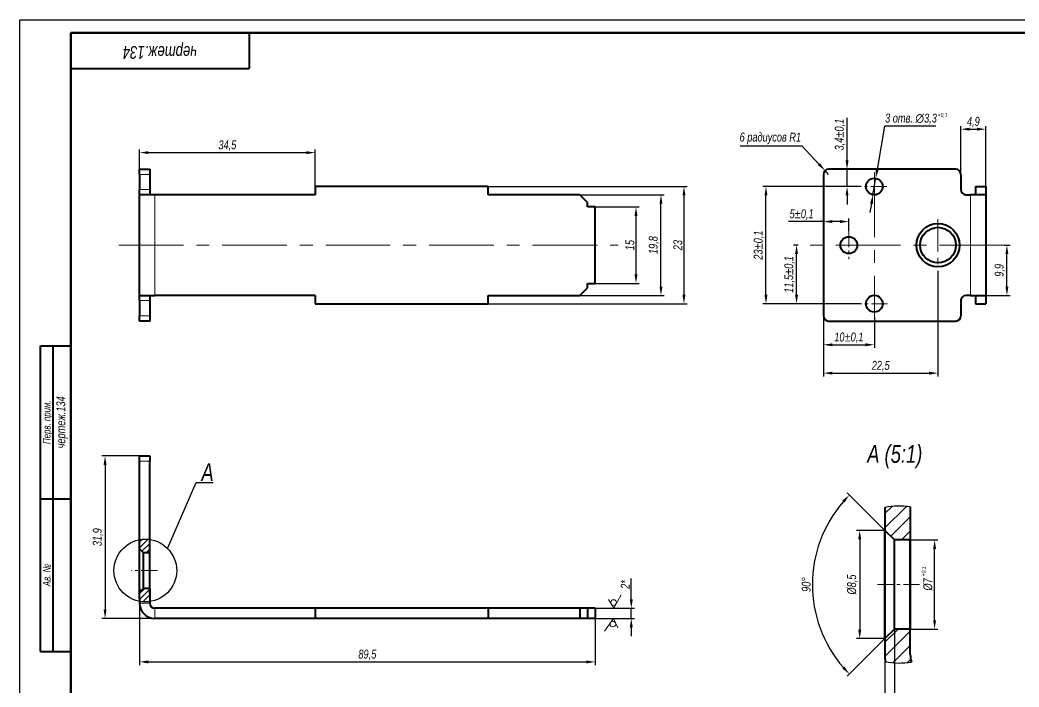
# Model space of a CAD drawing. Header units: millimetres. Extents: x 13671 to 14265, y -3050 to -2630.
# Drawn here: x 13671.3 to 14063.8, y -2892 to -2630.1 of the extents above; entities that cross this region are included whole.
import ezdxf

# ---------------------------------------------------------------- set-up
doc = ezdxf.new("R2010")
doc.units = ezdxf.units.MM
doc.linetypes.add('LT_03', pattern=[20.32, 12.7, -2.54, 2.54, -2.54])
for name, color, linetype, lineweight in [('Layer_01', 4, 'Continuous', 13), ('Layer_05', 7, 'Continuous', 40), ('Layer_08', 1, 'Continuous', 15), ('Layer_10', 1, 'LT_03', 15), ('Layer_12', 1, 'Continuous', 13), ('Layer_13', 7, 'Continuous', 40), ('Layer_14', 8, 'Continuous', 20), ('Layer_18', 7, 'Continuous', 25), ('Layer_20', 7, 'Continuous', 50), ('Layer_26', 7, 'Continuous', 18)]:
    doc.layers.add(name, color=color, linetype=linetype, lineweight=lineweight)
doc.styles.add('Style_01', font='ARIALNI.TTF', dxfattribs={"width": 0.9, "height": 3.5})
doc.dimstyles.new('DimStyle_04', dxfattribs={"dimtxt": 3.5, "dimasz": 3.5, "dimexe": 1.25, "dimexo": 0, "dimtad": 1, "dimlfac": 0.5, "dimtxsty": 'Style_01', "dimcen": 2.5, "dimazin": 3, "dimtfac": 1, "dimtmove": 0, "dimatfit": 3})
doc.dimstyles.new('DimStyle_05', dxfattribs={"dimtxt": 3.5, "dimasz": 3.5, "dimexe": 1.25, "dimexo": 0, "dimtad": 1, "dimdec": 1, "dimlfac": 0.5, "dimtxsty": 'Style_01', "dimcen": 0, "dimazin": 3, "dimtfac": 1, "dimtdec": 1, "dimtmove": 0, "dimatfit": 3})

# ---------------------------------------------------------------- blocks, each defined once
blk = doc.blocks.new('*D36')
at = {"layer": 'Defpoints', "color": 0, "ltscale": 0.5, "transparency": 16777216}
for p in [(13787.26, -2682.15), (13718.26, -2696.68), (13787.26, -2698.68)]:
    blk.add_point(p, dxfattribs=at)
at = {"layer": 'Layer_08', "color": 0, "lineweight": -2, "ltscale": 0.5, "transparency": 16777216}
for p, q in [((13718.26, -2696.68), (13718.26, -2680.9)), ((13721.76, -2682.15), (13783.76, -2682.15)), ((13787.26, -2698.68), (13787.26, -2680.9))]:
    blk.add_line(p, q, dxfattribs=at)
at = {"layer": 'Layer_08', "color": 0, "ltscale": 0.5, "transparency": 16777216}
for points in [[(13721.76, -2681.57), (13721.76, -2682.73), (13718.26, -2682.15)], [(13783.76, -2681.57), (13783.76, -2682.73), (13787.26, -2682.15)]]:
    blk.add_solid(points, dxfattribs=at)
at = {"layer": 'Layer_08', "color": 0, "ltscale": 0.5, "transparency": 16777216, "insert": (13752.76, -2679.42), "char_height": 3.5, "attachment_point": 5, "style": 'Style_01'}
blk.add_mtext('34,5', dxfattribs=at)
blk = doc.blocks.new('*D37')
at = {"layer": 'Defpoints', "color": 0, "ltscale": 0.5, "transparency": 16777216}
for p in [(13895.76, -2703.48), (13895.97, -2733.48), (13913.3, -2733.48)]:
    blk.add_point(p, dxfattribs=at)
at = {"layer": 'Layer_08', "color": 0, "lineweight": -2, "ltscale": 0.5, "transparency": 16777216}
for p, q in [((13895.76, -2703.48), (13914.55, -2703.48)), ((13913.3, -2706.98), (13913.3, -2729.98)), ((13895.97, -2733.48), (13914.55, -2733.48))]:
    blk.add_line(p, q, dxfattribs=at)
at = {"layer": 'Layer_08', "color": 0, "ltscale": 0.5, "transparency": 16777216}
for points in [[(13912.72, -2706.98), (13913.89, -2706.98), (13913.3, -2703.48)], [(13912.72, -2729.98), (13913.89, -2729.98), (13913.3, -2733.48)]]:
    blk.add_solid(points, dxfattribs=at)
at = {"layer": 'Layer_08', "color": 0, "ltscale": 0.5, "transparency": 16777216, "insert": (13910.89, -2718.48), "char_height": 3.5, "attachment_point": 5, "rotation": 90, "style": 'Style_01'}
blk.add_mtext('15', dxfattribs=at)
blk = doc.blocks.new('*D38')
at = {"layer": 'Defpoints', "color": 0, "ltscale": 0.5, "transparency": 16777216}
for p in [(13873.26, -2698.68), (13923.12, -2698.68), (13873.26, -2738.28)]:
    blk.add_point(p, dxfattribs=at)
at = {"layer": 'Layer_08', "color": 0, "lineweight": -2, "ltscale": 0.5, "transparency": 16777216}
for p, q in [((13873.26, -2698.68), (13924.37, -2698.68)), ((13923.12, -2734.78), (13923.12, -2702.18)), ((13873.26, -2738.28), (13924.37, -2738.28))]:
    blk.add_line(p, q, dxfattribs=at)
at = {"layer": 'Layer_08', "color": 0, "ltscale": 0.5, "transparency": 16777216}
for points in [[(13922.53, -2702.18), (13923.7, -2702.18), (13923.12, -2698.68)], [(13922.53, -2734.78), (13923.7, -2734.78), (13923.12, -2738.28)]]:
    blk.add_solid(points, dxfattribs=at)
at = {"layer": 'Layer_08', "color": 0, "ltscale": 0.5, "transparency": 16777216, "insert": (13920.38, -2718.48), "char_height": 3.5, "attachment_point": 5, "rotation": 90, "style": 'Style_01'}
blk.add_mtext('19,8', dxfattribs=at)
blk = doc.blocks.new('*D39')
at = {"layer": 'Defpoints', "color": 0, "ltscale": 0.5, "transparency": 16777216}
for p in [(13826.75, -2695.48), (13827.41, -2741.48), (13932.15, -2741.48)]:
    blk.add_point(p, dxfattribs=at)
at = {"layer": 'Layer_08', "color": 0, "lineweight": -2, "ltscale": 0.5, "transparency": 16777216}
for p, q in [((13826.75, -2695.48), (13933.4, -2695.48)), ((13932.15, -2698.98), (13932.15, -2737.98)), ((13827.41, -2741.48), (13933.4, -2741.48))]:
    blk.add_line(p, q, dxfattribs=at)
at = {"layer": 'Layer_08', "color": 0, "ltscale": 0.5, "transparency": 16777216}
for points in [[(13931.57, -2698.98), (13932.73, -2698.98), (13932.15, -2695.48)], [(13931.57, -2737.98), (13932.73, -2737.98), (13932.15, -2741.48)]]:
    blk.add_solid(points, dxfattribs=at)
at = {"layer": 'Layer_08', "color": 0, "ltscale": 0.5, "transparency": 16777216, "insert": (13929.74, -2718.48), "char_height": 3.5, "attachment_point": 5, "rotation": 90, "style": 'Style_01'}
blk.add_mtext('23', dxfattribs=at)
blk = doc.blocks.new('*D40')
at = {"layer": 'Defpoints', "color": 0, "ltscale": 0.5, "transparency": 16777216}
for p in [(14021.07, -2834.26), (14030.62, -2834.26), (14021.07, -2869.26)]:
    blk.add_point(p, dxfattribs=at)
at = {"layer": 'Layer_08', "color": 0, "lineweight": -2, "ltscale": 0.5, "transparency": 16777216}
for p, q in [((14021.07, -2834.26), (14031.87, -2834.26)), ((14030.62, -2865.76), (14030.62, -2837.76)), ((14021.07, -2869.26), (14031.87, -2869.26))]:
    blk.add_line(p, q, dxfattribs=at)
at = {"layer": 'Layer_08', "color": 0, "ltscale": 0.5, "transparency": 16777216}
for points in [[(14030.04, -2837.76), (14031.2, -2837.76), (14030.62, -2834.26)], [(14030.04, -2865.76), (14031.2, -2865.76), (14030.62, -2869.26)]]:
    blk.add_solid(points, dxfattribs=at)
at = {"layer": 'Layer_08', "color": 0, "ltscale": 0.5, "transparency": 16777216, "insert": (14028, -2851.7), "char_height": 3.5, "attachment_point": 5, "rotation": 90, "style": 'Style_01'}
blk.add_mtext('%%C7', dxfattribs=at)
blk = doc.blocks.new('*D41')
at = {"layer": 'Defpoints', "color": 0, "ltscale": 0.5, "transparency": 16777216}
for p in [(14011.07, -2830.51), (14001.19, -2873.01), (14011.07, -2873.01)]:
    blk.add_point(p, dxfattribs=at)
at = {"layer": 'Layer_08', "color": 0, "lineweight": -2, "ltscale": 0.5, "transparency": 16777216}
for p, q in [((14011.07, -2830.51), (13999.94, -2830.51)), ((14001.19, -2834.01), (14001.19, -2869.51)), ((14011.07, -2873.01), (13999.94, -2873.01))]:
    blk.add_line(p, q, dxfattribs=at)
at = {"layer": 'Layer_08', "color": 0, "ltscale": 0.5, "transparency": 16777216}
for points in [[(14000.61, -2834.01), (14001.78, -2834.01), (14001.19, -2830.51)], [(14000.61, -2869.51), (14001.78, -2869.51), (14001.19, -2873.01)]]:
    blk.add_solid(points, dxfattribs=at)
at = {"layer": 'Layer_08', "color": 0, "ltscale": 0.5, "transparency": 16777216, "insert": (13998.34, -2851.76), "char_height": 3.5, "attachment_point": 5, "rotation": 90, "style": 'Style_01'}
blk.add_mtext('%%C8,5', dxfattribs=at)
blk = doc.blocks.new('*D42')
at = {"layer": 'Defpoints', "color": 0, "ltscale": 0.5, "transparency": 16777216}
for p in [(14011.07, -2830.51), (14014.82, -2834.26), (13984.3, -2838.89), (14011.07, -2873.01), (14014.82, -2869.26)]:
    blk.add_point(p, dxfattribs=at)
at = {"layer": 'Layer_08', "color": 0, "lineweight": -2, "ltscale": 0.5, "transparency": 16777216}
for p, q in [((14011.07, -2830.51), (13996.28, -2815.72)), ((14011.07, -2873.01), (13996.28, -2887.8))]:
    blk.add_line(p, q, dxfattribs=at)
blk.add_arc((14032.32, -2851.76), 49.72, 139.0344, 220.9656, dxfattribs=at)
at = {"layer": 'Layer_08', "color": 0, "ltscale": 0.5, "transparency": 16777216}
for points in [[(13994.35, -2818.76), (13995.21, -2819.56), (13997.17, -2816.6)], [(13995.21, -2883.95), (13994.35, -2884.75), (13997.17, -2886.91)]]:
    blk.add_solid(points, dxfattribs=at)
at = {"layer": 'Layer_08', "color": 0, "ltscale": 0.5, "transparency": 16777216, "insert": (13980.19, -2851.76), "char_height": 3.5, "attachment_point": 5, "rotation": 90, "style": 'Style_01'}
blk.add_mtext('90°', dxfattribs=at)
blk = doc.blocks.new('*D43')
at = {"layer": 'Defpoints', "color": 0, "ltscale": 0.5, "transparency": 16777216}
for p in [(14011.07, -2869.26), (14014.82, -2869.26), (14011.07, -2899.52)]:
    blk.add_point(p, dxfattribs=at)
at = {"layer": 'Layer_08', "color": 0, "lineweight": -2, "ltscale": 0.5, "transparency": 16777216}
for p, q in [((14011.07, -2869.26), (14011.07, -2900.77)), ((14014.82, -2869.26), (14014.82, -2900.77)), ((14007.57, -2899.52), (13995.99, -2899.52)), ((14014.82, -2899.52), (14011.07, -2899.52)), ((14018.32, -2899.52), (14021.82, -2899.52))]:
    blk.add_line(p, q, dxfattribs=at)
at = {"layer": 'Layer_08', "color": 0, "ltscale": 0.5, "transparency": 16777216}
for points in [[(14007.57, -2898.94), (14007.57, -2900.11), (14011.07, -2899.52)], [(14018.32, -2898.94), (14018.32, -2900.11), (14014.82, -2899.52)]]:
    blk.add_solid(points, dxfattribs=at)
at = {"layer": 'Layer_08', "color": 0, "ltscale": 0.5, "transparency": 16777216, "insert": (14000.03, -2896.79), "char_height": 3.5, "attachment_point": 5, "style": 'Style_01'}
blk.add_mtext('0,75', dxfattribs=at)
blk = doc.blocks.new('*D44')
at = {"layer": 'Defpoints', "color": 0, "ltscale": 0.5, "transparency": 16777216}
for p in [(13720.26, -2801.26), (13704.72, -2865.06), (13724.26, -2865.06)]:
    blk.add_point(p, dxfattribs=at)
at = {"layer": 'Layer_08', "color": 0, "lineweight": -2, "ltscale": 0.5, "transparency": 16777216}
for p, q in [((13720.26, -2801.26), (13703.47, -2801.26)), ((13704.72, -2804.76), (13704.72, -2861.56)), ((13724.26, -2865.06), (13703.47, -2865.06))]:
    blk.add_line(p, q, dxfattribs=at)
at = {"layer": 'Layer_08', "color": 0, "ltscale": 0.5, "transparency": 16777216}
for points in [[(13704.13, -2804.76), (13705.3, -2804.76), (13704.72, -2801.26)], [(13704.13, -2861.56), (13705.3, -2861.56), (13704.72, -2865.06)]]:
    blk.add_solid(points, dxfattribs=at)
at = {"layer": 'Layer_08', "color": 0, "ltscale": 0.5, "transparency": 16777216, "insert": (13701.98, -2833.16), "char_height": 3.5, "attachment_point": 5, "rotation": 90, "style": 'Style_01'}
blk.add_mtext('31,9', dxfattribs=at)
blk = doc.blocks.new('*D45')
at = {"layer": 'Defpoints', "color": 0, "ltscale": 0.5, "transparency": 16777216}
for p in [(13718.26, -2859.06), (13897.26, -2863.06), (13897.26, -2882.13)]:
    blk.add_point(p, dxfattribs=at)
at = {"layer": 'Layer_08', "color": 0, "lineweight": -2, "ltscale": 0.5, "transparency": 16777216}
for p, q in [((13718.26, -2859.06), (13718.26, -2883.38)), ((13897.26, -2863.06), (13897.26, -2883.38)), ((13721.76, -2882.13), (13893.76, -2882.13))]:
    blk.add_line(p, q, dxfattribs=at)
at = {"layer": 'Layer_08', "color": 0, "ltscale": 0.5, "transparency": 16777216}
for points in [[(13721.76, -2881.55), (13721.76, -2882.72), (13718.26, -2882.13)], [(13893.76, -2881.55), (13893.76, -2882.72), (13897.26, -2882.13)]]:
    blk.add_solid(points, dxfattribs=at)
at = {"layer": 'Layer_08', "color": 0, "ltscale": 0.5, "transparency": 16777216, "insert": (13807.76, -2879.4), "char_height": 3.5, "attachment_point": 5, "style": 'Style_01'}
blk.add_mtext('89,5', dxfattribs=at)
blk = doc.blocks.new('*D46')
at = {"layer": 'Defpoints', "color": 0, "ltscale": 0.5, "transparency": 16777216}
for p in [(13897.26, -2861.06), (13897.26, -2865.06), (13911.45, -2865.06)]:
    blk.add_point(p, dxfattribs=at)
at = {"layer": 'Layer_08', "color": 0, "lineweight": -2, "ltscale": 0.5, "transparency": 16777216}
for p, q in [((13911.45, -2857.56), (13911.45, -2849.44)), ((13897.26, -2861.06), (13912.7, -2861.06)), ((13911.45, -2865.06), (13911.45, -2861.06)), ((13897.26, -2865.06), (13912.7, -2865.06)), ((13911.45, -2868.56), (13911.45, -2872.06))]:
    blk.add_line(p, q, dxfattribs=at)
at = {"layer": 'Layer_08', "color": 0, "ltscale": 0.5, "transparency": 16777216}
for points in [[(13910.87, -2857.56), (13912.04, -2857.56), (13911.45, -2861.06)], [(13910.87, -2868.56), (13912.04, -2868.56), (13911.45, -2865.06)]]:
    blk.add_solid(points, dxfattribs=at)
at = {"layer": 'Layer_08', "color": 0, "ltscale": 0.5, "transparency": 16777216, "insert": (13909.07, -2851.75), "char_height": 3.5, "attachment_point": 5, "rotation": 90, "style": 'Style_01'}
blk.add_mtext('2*', dxfattribs=at)
blk = doc.blocks.new('*D47')
at = {"layer": 'Defpoints', "color": 0, "ltscale": 0.5, "transparency": 16777216}
for p in [(13988.94, -2688.68), (13996.22, -2688.68), (14001.58, -2695.48)]:
    blk.add_point(p, dxfattribs=at)
at = {"layer": 'Layer_08', "color": 0, "lineweight": -2, "ltscale": 0.5, "transparency": 16777216}
for p, q in [((13996.22, -2685.18), (13996.22, -2668.45)), ((13988.94, -2688.68), (13997.47, -2688.68)), ((13996.22, -2695.48), (13996.22, -2688.68)), ((14001.58, -2695.48), (13994.97, -2695.48)), ((13996.22, -2698.98), (13996.22, -2702.48))]:
    blk.add_line(p, q, dxfattribs=at)
at = {"layer": 'Layer_08', "color": 0, "ltscale": 0.5, "transparency": 16777216}
for points in [[(13995.63, -2685.18), (13996.8, -2685.18), (13996.22, -2688.68)], [(13995.63, -2698.98), (13996.8, -2698.98), (13996.22, -2695.48)]]:
    blk.add_solid(points, dxfattribs=at)
at = {"layer": 'Layer_08', "color": 0, "ltscale": 0.5, "transparency": 16777216, "insert": (13993.48, -2675.07), "char_height": 3.5, "attachment_point": 5, "rotation": 90, "style": 'Style_01'}
blk.add_mtext('3,4%%P0,1', dxfattribs=at)
blk = doc.blocks.new('*D48')
at = {"layer": 'Defpoints', "color": 0, "ltscale": 0.5, "transparency": 16777216}
for p in [(14050.74, -2672.95), (14040.94, -2693.68), (14050.74, -2698.68)]:
    blk.add_point(p, dxfattribs=at)
at = {"layer": 'Layer_08', "color": 0, "lineweight": -2, "ltscale": 0.5, "transparency": 16777216}
for p, q in [((14040.94, -2693.68), (14040.94, -2671.7)), ((14050.74, -2698.68), (14050.74, -2671.7)), ((14044.44, -2672.95), (14047.24, -2672.95))]:
    blk.add_line(p, q, dxfattribs=at)
at = {"layer": 'Layer_08', "color": 0, "ltscale": 0.5, "transparency": 16777216}
for points in [[(14044.44, -2672.37), (14044.44, -2673.53), (14040.94, -2672.95)], [(14047.24, -2672.37), (14047.24, -2673.53), (14050.74, -2672.95)]]:
    blk.add_solid(points, dxfattribs=at)
at = {"layer": 'Layer_08', "color": 0, "ltscale": 0.5, "transparency": 16777216, "insert": (14045.84, -2670.21), "char_height": 3.5, "attachment_point": 5, "style": 'Style_01'}
blk.add_mtext('4,9', dxfattribs=at)
blk = doc.blocks.new('*D49')
at = {"layer": 'Defpoints', "color": 0, "ltscale": 0.5, "transparency": 16777216}
for p in [(13964.37, -2695.48), (14001.58, -2695.48), (14001.35, -2741.48)]:
    blk.add_point(p, dxfattribs=at)
at = {"layer": 'Layer_08', "color": 0, "lineweight": -2, "ltscale": 0.5, "transparency": 16777216}
for p, q in [((14001.58, -2695.48), (13963.12, -2695.48)), ((13964.37, -2737.98), (13964.37, -2698.98)), ((14001.35, -2741.48), (13963.12, -2741.48))]:
    blk.add_line(p, q, dxfattribs=at)
at = {"layer": 'Layer_08', "color": 0, "ltscale": 0.5, "transparency": 16777216}
for points in [[(13963.78, -2698.98), (13964.95, -2698.98), (13964.37, -2695.48)], [(13963.78, -2737.98), (13964.95, -2737.98), (13964.37, -2741.48)]]:
    blk.add_solid(points, dxfattribs=at)
at = {"layer": 'Layer_08', "color": 0, "ltscale": 0.5, "transparency": 16777216, "insert": (13961.63, -2718.48), "char_height": 3.5, "attachment_point": 5, "rotation": 90, "style": 'Style_01'}
blk.add_mtext('23%%P0,1', dxfattribs=at)
blk = doc.blocks.new('*D50')
at = {"layer": 'Defpoints', "color": 0, "ltscale": 0.5, "transparency": 16777216}
for p in [(13976.38, -2718.48), (13976.96, -2718.48), (14001.35, -2741.48)]:
    blk.add_point(p, dxfattribs=at)
at = {"layer": 'Layer_08', "color": 0, "lineweight": -2, "ltscale": 0.5, "transparency": 16777216}
for p, q in [((13976.96, -2718.48), (13975.13, -2718.48)), ((13976.38, -2737.98), (13976.38, -2721.98)), ((14001.35, -2741.48), (13975.13, -2741.48))]:
    blk.add_line(p, q, dxfattribs=at)
at = {"layer": 'Layer_08', "color": 0, "ltscale": 0.5, "transparency": 16777216}
for points in [[(13975.8, -2721.98), (13976.97, -2721.98), (13976.38, -2718.48)], [(13975.8, -2737.98), (13976.97, -2737.98), (13976.38, -2741.48)]]:
    blk.add_solid(points, dxfattribs=at)
at = {"layer": 'Layer_08', "color": 0, "ltscale": 0.5, "transparency": 16777216, "insert": (13973.65, -2729.98), "char_height": 3.5, "attachment_point": 5, "rotation": 90, "style": 'Style_01'}
blk.add_mtext('11,5%%P0,1', dxfattribs=at)
blk = doc.blocks.new('*D51')
at = {"layer": 'Defpoints', "color": 0, "ltscale": 0.5, "transparency": 16777216}
for p in [(13986.94, -2709.23), (13996.94, -2712.97), (13986.94, -2718.48)]:
    blk.add_point(p, dxfattribs=at)
at = {"layer": 'Layer_08', "color": 0, "lineweight": -2, "ltscale": 0.5, "transparency": 16777216}
for p, q in [((13986.94, -2718.48), (13986.94, -2707.98)), ((13996.94, -2712.97), (13996.94, -2707.98)), ((13986.94, -2709.23), (13973.27, -2709.23)), ((13993.44, -2709.23), (13990.44, -2709.23))]:
    blk.add_line(p, q, dxfattribs=at)
at = {"layer": 'Layer_08', "color": 0, "ltscale": 0.5, "transparency": 16777216}
for points in [[(13990.44, -2708.64), (13990.44, -2709.81), (13986.94, -2709.23)], [(13993.44, -2708.64), (13993.44, -2709.81), (13996.94, -2709.23)]]:
    blk.add_solid(points, dxfattribs=at)
at = {"layer": 'Layer_08', "color": 0, "ltscale": 0.5, "transparency": 16777216, "insert": (13978.36, -2706.49), "char_height": 3.5, "attachment_point": 5, "style": 'Style_01'}
blk.add_mtext('5%%P0,1', dxfattribs=at)
blk = doc.blocks.new('*D52')
at = {"layer": 'Defpoints', "color": 0, "ltscale": 0.5, "transparency": 16777216}
for p in [(13986.94, -2746.28), (14006.94, -2746.71), (14006.94, -2757.61)]:
    blk.add_point(p, dxfattribs=at)
at = {"layer": 'Layer_08', "color": 0, "lineweight": -2, "ltscale": 0.5, "transparency": 16777216}
for p, q in [((13986.94, -2746.28), (13986.94, -2758.86)), ((14006.94, -2746.71), (14006.94, -2758.86)), ((13990.44, -2757.61), (14003.44, -2757.61))]:
    blk.add_line(p, q, dxfattribs=at)
at = {"layer": 'Layer_08', "color": 0, "ltscale": 0.5, "transparency": 16777216}
for points in [[(13990.44, -2757.03), (13990.44, -2758.19), (13986.94, -2757.61)], [(14003.44, -2757.03), (14003.44, -2758.19), (14006.94, -2757.61)]]:
    blk.add_solid(points, dxfattribs=at)
at = {"layer": 'Layer_08', "color": 0, "ltscale": 0.5, "transparency": 16777216, "insert": (13996.94, -2754.87), "char_height": 3.5, "attachment_point": 5, "style": 'Style_01'}
blk.add_mtext('10%%P0,1', dxfattribs=at)
blk = doc.blocks.new('*D53')
at = {"layer": 'Defpoints', "color": 0, "ltscale": 0.5, "transparency": 16777216}
for p in [(14031.94, -2728.74), (13986.94, -2746.28), (14031.94, -2768.75)]:
    blk.add_point(p, dxfattribs=at)
at = {"layer": 'Layer_08', "color": 0, "lineweight": -2, "ltscale": 0.5, "transparency": 16777216}
for p, q in [((14031.94, -2728.74), (14031.94, -2770)), ((13986.94, -2746.28), (13986.94, -2770)), ((13990.44, -2768.75), (14028.44, -2768.75))]:
    blk.add_line(p, q, dxfattribs=at)
at = {"layer": 'Layer_08', "color": 0, "ltscale": 0.5, "transparency": 16777216}
for points in [[(13990.44, -2768.16), (13990.44, -2769.33), (13986.94, -2768.75)], [(14028.44, -2768.16), (14028.44, -2769.33), (14031.94, -2768.75)]]:
    blk.add_solid(points, dxfattribs=at)
at = {"layer": 'Layer_08', "color": 0, "ltscale": 0.5, "transparency": 16777216, "insert": (14009.44, -2766.01), "char_height": 3.5, "attachment_point": 5, "style": 'Style_01'}
blk.add_mtext('22,5', dxfattribs=at)
blk = doc.blocks.new('*D54')
at = {"layer": 'Defpoints', "color": 0, "ltscale": 0.5, "transparency": 16777216}
for p in [(14057.88, -2718.48), (14059.02, -2718.48), (14050.74, -2738.28)]:
    blk.add_point(p, dxfattribs=at)
at = {"layer": 'Layer_08', "color": 0, "lineweight": -2, "ltscale": 0.5, "transparency": 16777216}
for p, q in [((14057.88, -2718.48), (14060.27, -2718.48)), ((14059.02, -2734.78), (14059.02, -2721.98)), ((14050.74, -2738.28), (14060.27, -2738.28))]:
    blk.add_line(p, q, dxfattribs=at)
at = {"layer": 'Layer_08', "color": 0, "ltscale": 0.5, "transparency": 16777216}
for points in [[(14058.44, -2721.98), (14059.6, -2721.98), (14059.02, -2718.48)], [(14058.44, -2734.78), (14059.6, -2734.78), (14059.02, -2738.28)]]:
    blk.add_solid(points, dxfattribs=at)
at = {"layer": 'Layer_08', "color": 0, "ltscale": 0.5, "transparency": 16777216, "insert": (14056.29, -2728.38), "char_height": 3.5, "attachment_point": 5, "rotation": 90, "style": 'Style_01'}
blk.add_mtext('9,9', dxfattribs=at)
blk = doc.blocks.new('*D63')
at = {"layer": 'Defpoints', "color": 0, "ltscale": 0.5, "transparency": 16777216}
for p in [(13987.57, -2689.22), (13988.94, -2690.68)]:
    blk.add_point(p, dxfattribs=at)
at = {"layer": 'Layer_08', "color": 0, "lineweight": -2, "ltscale": 0.5, "transparency": 16777216}
for p, q in [((13954.29, -2679.49), (13978.49, -2679.49)), ((13978.49, -2679.49), (13985.19, -2686.66)), ((13988.94, -2690.68), (13987.57, -2689.22))]:
    blk.add_line(p, q, dxfattribs=at)
at = {"layer": 'Layer_08', "color": 0, "ltscale": 0.5, "transparency": 16777216}
blk.add_solid([(13985.61, -2686.26), (13984.76, -2687.06), (13987.57, -2689.22)], dxfattribs=at)
at = {"layer": 'Layer_08', "color": 0, "ltscale": 0.5, "transparency": 16777216, "insert": (13966.08, -2676.57), "char_height": 3.5, "attachment_point": 5, "style": 'Style_01'}
blk.add_mtext('6 радиусов R1', dxfattribs=at)
blk = doc.blocks.new('*D64')
at = {"layer": 'Defpoints', "color": 0, "ltscale": 0.5, "transparency": 16777216}
for p in [(14007.49, -2692.23), (14006.39, -2698.73)]:
    blk.add_point(p, dxfattribs=at)
at = {"layer": 'Layer_08', "color": 0, "lineweight": -2, "ltscale": 0.5, "transparency": 16777216}
for p, q in [((14010.94, -2671.76), (14008.07, -2688.78)), ((14031.12, -2671.76), (14010.94, -2671.76)), ((14006.39, -2698.73), (14007.49, -2692.23)), ((14005.81, -2702.19), (14005.23, -2705.64))]:
    blk.add_line(p, q, dxfattribs=at)
at = {"layer": 'Layer_08', "color": 0, "ltscale": 0.5, "transparency": 16777216}
for points in [[(14007.5, -2688.68), (14008.65, -2688.87), (14007.49, -2692.23)], [(14005.23, -2702.09), (14006.38, -2702.28), (14006.39, -2698.73)]]:
    blk.add_solid(points, dxfattribs=at)
at = {"layer": 'Layer_08', "color": 0, "ltscale": 0.5, "transparency": 16777216, "insert": (14021.34, -2668.91), "char_height": 3.5, "attachment_point": 5, "style": 'Style_01'}
blk.add_mtext('3 отв. ∅3,3', dxfattribs=at)
blk = doc.blocks.new('Block_198')
at = {"layer": 'Layer_05', "linetype": 'Continuous'}
for p, q in [((90, 415), (90, 401)), ((20, 401), (90, 401)), ((8, 172), (8, 292)), ((8, 292), (20, 292)), ((13, 172), (13, 292)), ((8, 232), (20, 232)), ((8, 172), (20, 172))]:
    blk.add_line(p, q, dxfattribs=at)
at = {"layer": 'Layer_20', "lineweight": 25}
for p, q in [((0, 0), (0, 420)), ((0, 420), (594, 420))]:
    blk.add_line(p, q, dxfattribs=at)
at = {"layer": 'Layer_20'}
for p, q in [((589, 415), (20, 415)), ((20, 415), (20, 5))]:
    blk.add_line(p, q, dxfattribs=at)
at = {"layer": 'Layer_05', "linetype": 'Continuous', "lineweight": 25, "style": 'Style_01', "width": 0.9}
for s, p in [('Перв. прим.', (12, 253.48)), ('Ав. №', (12, 197.66))]:
    blk.add_text(s, height=3, rotation=90, dxfattribs=at).set_placement(p)

msp = doc.modelspace()

# ---------------------------------------------------------------- hatches: boundary and pattern name
at = {"layer": 'Layer_26', "ltscale": 0.5}
h = msp.add_hatch(dxfattribs=at)
h.set_pattern_fill('ANSI31', color=256, scale=1.25)
h.set_pattern_definition([(45, (-23190.0036, 9450.615), (-2.80633004, 2.80633004), [])])
h.paths.add_polyline_path([(14011.071, -2821.47, -0.0816983), (14021.071, -2821.251), (14021.071, -2834.257), (14014.821, -2834.257), (14011.071, -2830.507)])
h.paths.add_polyline_path([(14011.071, -2874.257), (14011.071, -2873.007), (14014.821, -2869.257), (14021.071, -2869.257), (14021.071, -2874.257), (14021.071, -2879.257, 0.0747374), (14021.513, -2882.196, -0.0836851), (14011.272, -2882.08, -0.0354224), (14011.071, -2879.257)])
h = msp.add_hatch(dxfattribs=at)
h.set_pattern_fill('ANSI31', color=256, scale=0.5)
h.set_pattern_definition([(45, (-1162.169, 2074.6838), (-1.12253202, 1.12253202), [])])
h.paths.add_polyline_path([(13718.261, -2834.15, -0.0816983), (13722.261, -2834.063), (13722.261, -2839.265), (13719.761, -2839.265), (13718.261, -2837.765)])
h.paths.add_polyline_path([(13718.261, -2855.265), (13718.261, -2854.765), (13719.761, -2853.265), (13722.261, -2853.265), (13722.261, -2855.265), (13722.261, -2857.265, 0.0747374), (13722.438, -2858.441, -0.0836851), (13718.341, -2858.394, -0.0354224), (13718.261, -2857.265)])

# ---------------------------------------------------------------- linework, layer by layer
at = {"layer": 'Layer_10', "ltscale": 2}
for p, q in [((14006.939, -2689.927), (14006.939, -2746.705)), ((13710.109, -2718.481), (13906.331, -2718.481)), ((14057.884, -2718.481), (13976.955, -2718.481))]:
    msp.add_line(p, q, dxfattribs=at)
at = {"layer": 'Layer_10', "ltscale": 0.5}
for p, q in [((14011.901, -2695.481), (14001.577, -2695.481)), ((13996.939, -2712.969), (13996.939, -2723.993)), ((14012.13, -2741.481), (14001.349, -2741.481)), ((13725.258, -2846.265), (13714.983, -2846.265)), ((14024.705, -2851.757), (14007.975, -2851.757))]:
    msp.add_line(p, q, dxfattribs=at)
at = {"layer": 'Layer_10'}
msp.add_line((14031.939, -2708.219), (14031.939, -2728.743), dxfattribs=at)
at = {"layer": 'Layer_13', "linetype": 'Continuous'}
for p, q in [((13718.261, -2688.681), (13722.261, -2688.681)), ((13718.261, -2690.681), (13718.261, -2688.681)), ((13718.261, -2690.681), (13718.261, -2696.681)), ((13722.261, -2688.681), (13722.261, -2690.681)), ((13722.261, -2690.681), (13722.261, -2696.681)), ((13986.939, -2690.681), (13986.939, -2746.281)), ((14038.939, -2688.681), (13988.939, -2688.681)), ((14040.939, -2690.681), (14040.939, -2696.681)), ((13787.261, -2695.481), (13787.261, -2698.681)), ((13855.261, -2695.481), (13787.261, -2695.481)), ((13855.261, -2698.681), (13855.261, -2695.481)), ((14046.739, -2695.481), (14050.739, -2695.481)), ((14046.739, -2695.481), (14046.739, -2698.681)), ((14050.739, -2695.481), (14050.739, -2698.681)), ((13718.261, -2698.681), (13718.261, -2696.681)), ((13718.261, -2738.281), (13718.261, -2698.681)), ((13724.261, -2698.681), (13718.261, -2698.681)), ((13722.261, -2696.681), (13722.261, -2698.681)), ((13787.261, -2698.681), (13724.261, -2698.681)), ((13891.261, -2698.681), (13855.261, -2698.681)), ((13894.261, -2701.681), (13891.261, -2698.681)), ((14042.939, -2698.681), (14044.739, -2698.681)), ((14050.739, -2698.681), (14044.739, -2698.681)), ((14050.739, -2698.681), (14050.739, -2738.281)), ((13894.261, -2703.481), (13894.261, -2701.681)), ((13897.261, -2703.481), (13894.261, -2703.481)), ((13897.261, -2733.481), (13897.261, -2703.481)), ((13891.261, -2738.281), (13894.261, -2735.281)), ((13894.261, -2733.481), (13897.261, -2733.481)), ((13894.261, -2735.281), (13894.261, -2733.481)), ((13718.261, -2738.281), (13724.261, -2738.281)), ((13718.261, -2740.281), (13718.261, -2738.281)), ((13722.261, -2738.281), (13722.261, -2740.281)), ((13787.261, -2738.281), (13724.261, -2738.281)), ((13787.261, -2738.281), (13787.261, -2741.481)), ((13855.261, -2738.281), (13891.261, -2738.281)), ((13855.261, -2741.481), (13855.261, -2738.281)), ((14044.739, -2738.281), (14042.939, -2738.281)), ((14044.739, -2738.281), (14050.739, -2738.281)), ((14046.739, -2738.281), (14046.739, -2741.481)), ((14050.739, -2738.281), (14050.739, -2741.481)), ((13718.261, -2740.281), (13718.261, -2746.281)), ((13722.261, -2740.281), (13722.261, -2746.281)), ((13787.261, -2741.481), (13855.261, -2741.481)), ((14040.939, -2740.281), (14040.939, -2746.281)), ((14046.739, -2741.481), (14050.739, -2741.481)), ((13718.261, -2748.281), (13718.261, -2746.281)), ((13722.261, -2746.281), (13722.261, -2748.281)), ((13722.261, -2748.281), (13718.261, -2748.281)), ((13988.939, -2748.281), (14038.939, -2748.281)), ((13718.261, -2801.265), (13722.261, -2801.265)), ((13718.261, -2803.265), (13718.261, -2801.265)), ((13722.261, -2801.265), (13722.261, -2803.265)), ((13718.261, -2853.265), (13718.261, -2803.265)), ((13722.261, -2853.265), (13722.261, -2803.265)), ((14011.071, -2821.47), (14011.071, -2869.257)), ((14021.071, -2821.251), (14021.071, -2869.257)), ((14011.071, -2873.007), (14011.071, -2830.507)), ((14014.821, -2834.257), (14011.071, -2830.507)), ((14021.071, -2834.257), (14014.821, -2834.257)), ((14014.821, -2869.257), (14014.821, -2834.257)), ((14021.071, -2869.257), (14021.071, -2834.257)), ((13718.261, -2854.765), (13718.261, -2837.765)), ((13719.761, -2839.265), (13718.261, -2837.765)), ((13722.261, -2839.265), (13719.761, -2839.265)), ((13719.761, -2853.265), (13719.761, -2839.265)), ((13722.261, -2853.265), (13722.261, -2839.265)), ((13718.261, -2855.265), (13718.261, -2853.265)), ((13718.261, -2855.265), (13718.261, -2853.265)), ((13718.261, -2853.265), (13718.261, -2855.265)), ((13719.761, -2853.265), (13718.261, -2854.765)), ((13718.261, -2855.265), (13718.261, -2853.265)), ((13722.261, -2853.265), (13719.761, -2853.265)), ((13722.261, -2853.265), (13722.261, -2855.265)), ((13722.261, -2853.265), (13722.261, -2855.265)), ((13722.261, -2855.265), (13722.261, -2853.265)), ((13722.261, -2853.265), (13722.261, -2855.265)), ((13718.261, -2857.265), (13718.261, -2855.265)), ((13718.261, -2857.265), (13718.261, -2855.265)), ((13718.261, -2857.265), (13718.261, -2855.265)), ((13718.261, -2857.265), (13718.261, -2859.065)), ((13722.261, -2855.265), (13722.261, -2857.265)), ((13722.261, -2855.265), (13722.261, -2857.265)), ((13722.261, -2855.265), (13722.261, -2857.265)), ((13722.261, -2857.265), (13722.261, -2859.065)), ((13787.261, -2861.065), (13724.261, -2861.065)), ((13787.261, -2861.065), (13787.261, -2865.065)), ((13855.261, -2861.065), (13787.261, -2861.065)), ((13855.261, -2861.065), (13855.261, -2865.065)), ((13891.261, -2861.065), (13855.261, -2861.065)), ((13891.261, -2861.065), (13891.261, -2865.065)), ((13894.261, -2861.065), (13891.261, -2861.065)), ((13894.261, -2861.065), (13894.261, -2865.065)), ((13897.261, -2861.065), (13894.261, -2861.065)), ((13897.261, -2861.065), (13897.261, -2865.065)), ((13787.261, -2865.065), (13724.261, -2865.065)), ((13855.261, -2865.065), (13787.261, -2865.065)), ((13891.261, -2865.065), (13855.261, -2865.065)), ((13894.261, -2865.065), (13891.261, -2865.065)), ((13897.261, -2865.065), (13894.261, -2865.065)), ((14011.071, -2869.257), (14011.071, -2874.257)), ((14014.821, -2869.257), (14011.071, -2873.007)), ((14021.071, -2869.257), (14014.821, -2869.257)), ((14021.071, -2874.257), (14021.071, -2869.257)), ((14011.071, -2874.257), (14011.071, -2879.257)), ((14021.071, -2879.257), (14021.071, -2874.257))]:
    msp.add_line(p, q, dxfattribs=at)
at = {"layer": 'Layer_13', "linetype": 'Continuous', "lineweight": 0}
for p, q in [((13722.261, -2690.681), (13718.261, -2690.681)), ((13718.261, -2696.681), (13722.261, -2696.681)), ((13724.261, -2698.681), (13724.261, -2738.281)), ((14044.739, -2738.281), (14044.739, -2698.681)), ((13722.261, -2740.281), (13718.261, -2740.281)), ((13718.261, -2746.281), (13722.261, -2746.281)), ((13722.261, -2803.265), (13718.261, -2803.265)), ((13722.261, -2859.065), (13718.261, -2859.065)), ((13724.261, -2861.065), (13724.261, -2865.065))]:
    msp.add_line(p, q, dxfattribs=at)
at = {"layer": 'Layer_13', "linetype": 'Continuous', "lineweight": -3}
msp.add_line((13719.761, -2853.265), (13722.261, -2853.265), dxfattribs=at)
at = {"layer": 'Layer_13', "linetype": 'Continuous'}
for centre, radius in [((14006.939, -2695.481), 3.3), ((14031.939, -2718.481), 8.5), ((14031.939, -2718.481), 7), ((13996.939, -2718.481), 3.3), ((14006.939, -2741.481), 3.3)]:
    msp.add_circle(centre, radius, dxfattribs=at)
for centre, radius, start, end in [((13988.939, -2690.681), 2, 90, 180), ((14038.939, -2690.681), 2, 0, 90), ((14042.939, -2696.681), 2, 180, 270), ((14042.939, -2740.281), 2, 90, 180), ((13988.939, -2746.281), 2, 180, 270), ((14038.939, -2746.281), 2, 270, 0), ((13724.261, -2859.065), 6, 180, 270), ((13724.261, -2859.065), 2, 180, 270), ((14031.071, -2879.257), 20, 180, 188.11483), ((14031.071, -2879.257), 10, 180, 197.09677)]:
    msp.add_arc(centre, radius, start, end, dxfattribs=at)
at = {"layer": 'Layer_14', "color": 1, "lineweight": 13, "ltscale": 0.303109}
for p, q in [((13904.55, -2861.065), (13907.457, -2855.745)), ((13904.55, -2861.065), (13907.457, -2855.745)), ((13904.55, -2861.065), (13907.457, -2855.745)), ((13904.55, -2861.065), (13907.457, -2855.745)), ((13904.451, -2865.065), (13900.932, -2870.002)), ((13904.451, -2865.065), (13900.932, -2870.002)), ((13904.451, -2865.065), (13900.932, -2870.002)), ((13904.451, -2865.065), (13900.932, -2870.002))]:
    msp.add_line(p, q, dxfattribs=at)
at = {"layer": 'Layer_14', "color": 1, "lineweight": 13, "ltscale": 0.141451}
for p, q in [((13904.55, -2861.065), (13902.448, -2857.613)), ((13904.55, -2861.065), (13902.448, -2857.613)), ((13904.55, -2861.065), (13902.448, -2857.613)), ((13904.55, -2861.065), (13902.448, -2857.613)), ((13904.451, -2865.065), (13906.128, -2868.742)), ((13904.451, -2865.065), (13906.128, -2868.742)), ((13904.451, -2865.065), (13906.128, -2868.742)), ((13904.451, -2865.065), (13906.128, -2868.742))]:
    msp.add_line(p, q, dxfattribs=at)
at = {"layer": 'Layer_14', "color": 1, "lineweight": 13}
for centre in [(13904.507, -2858.836), (13904.507, -2858.836), (13904.507, -2858.836), (13904.507, -2858.836), (13904.229, -2867.283), (13904.229, -2867.283), (13904.229, -2867.283), (13904.229, -2867.283)]:
    msp.add_circle(centre, 1.098, dxfattribs=at)
at = {"layer": 'Layer_18'}
for p, q in [((13729.278, -2837.586), (13740.52, -2811.747)), ((13740.52, -2811.747), (13747.191, -2811.747))]:
    msp.add_line(p, q, dxfattribs=at)
msp.add_circle((13720.528, -2846.265), 12.325, dxfattribs=at)
for start, end in [(81.91647, 100.59886), (259.77975, 278.91439)]:
    msp.add_arc((14016.738, -2851.757), 30.812, start, end, dxfattribs=at)

# ---------------------------------------------------------------- block references
at = {"layer": 'Layer_08', "ltscale": 0.5}
msp.add_blockref('Block_198', (13671.29, -3050.069), dxfattribs=at)

# ---------------------------------------------------------------- texts
at = {"layer": 'Layer_01', "style": 'Style_01', "width": 0.9}
msp.add_text('А (5:1)', height=7, dxfattribs=at).set_placement((14004.14, -2803.963))
at = {"layer": 'Layer_01', "attachment_point": 5, "style": 'Style_01'}
for insert, char_height, width, rotation in [((13726.29, -2642.069), 5, 70, 180), ((13687.851, -2788.069), 3.5, 60, 90)]:
    msp.add_mtext('чертеж.134', dxfattribs=dict(at, insert=insert, char_height=char_height, width=width, rotation=rotation))
at = {"layer": 'Layer_01', "insert": (13742.566, -2811.137), "char_height": 7, "attachment_point": 7, "style": 'Style_01'}
msp.add_mtext('А', dxfattribs=at)
at = {"layer": 'Layer_12', "style": 'Style_01', "width": 0.9}
msp.add_text('+0,1', height=1.5, dxfattribs=at).set_placement((14031.859, -2668.097))
msp.add_text('+0,1', height=1.5, rotation=90, dxfattribs=at).set_placement((14027.048, -2848.491))

# ---------------------------------------------------------------- dimensions: what is measured, and where the dimension line sits
at = {"layer": 'Layer_08', "ltscale": 0.5}
dim = msp.add_diameter_dim_2p(p1=(14006.39, -2698.735), p2=(14007.489, -2692.227), text='3 отв. <>', dimstyle='DimStyle_04', dxfattribs=at)
dim.commit()
dim.dimension.update_dxf_attribs({"geometry": '*D64', "text_midpoint": (14021.342, -2671.757), "dimtype": 163})
dim = msp.add_radius_dim(center=(13988.939, -2690.681), mpoint=(13987.574, -2689.219), text='6 радиусов <>', dimstyle='DimStyle_04', dxfattribs=at)
dim.commit()
dim.dimension.update_dxf_attribs({"geometry": '*D63', "text_midpoint": (13966.078, -2679.488), "dimtype": 164})
for base, p1, p2, text, picture, middle in [((13996.217, -2688.681), (14001.577, -2695.481), (13988.939, -2688.681), '<>%%P0,1', '*D47', (13996.217, -2675.065)), ((13964.367, -2695.481), (14001.349, -2741.481), (14001.577, -2695.481), '<>%%P0,1', '*D49', (13964.367, -2718.481)), ((14030.621, -2834.257), (14021.071, -2869.257), (14021.071, -2834.257), '%%C7', '*D40', (14030.621, -2851.696)), ((13911.454, -2865.065), (13897.261, -2861.065), (13897.261, -2865.065), '<>*', '*D46', (13911.454, -2851.754))]:
    dim = msp.add_linear_dim(base=base, p1=p1, p2=p2, angle=90, text=text, dimstyle='DimStyle_05', dxfattribs=at)
    dim.commit()
    dim.dimension.update_dxf_attribs({"geometry": picture, "text_midpoint": middle, "dimtype": 160})
for base, p1, p2, dimstyle, picture, middle in [((14050.739, -2672.95), (14040.939, -2693.681), (14050.739, -2698.681), 'DimStyle_05', '*D48', (14045.839, -2670.214)), ((13787.261, -2682.151), (13718.261, -2696.681), (13787.261, -2698.681), 'DimStyle_04', '*D36', (13752.761, -2679.415)), ((14031.939, -2768.745), (13986.939, -2746.281), (14031.939, -2728.743), 'DimStyle_05', '*D53', (14009.439, -2766.01)), ((13897.261, -2882.133), (13718.261, -2859.065), (13897.261, -2863.065), 'DimStyle_05', '*D45', (13807.761, -2879.398))]:
    dim = msp.add_linear_dim(base=base, p1=p1, p2=p2, dimstyle=dimstyle, dxfattribs=at)
    dim.commit()
    dim.dimension.update_dxf_attribs({"geometry": picture, "text_midpoint": middle})
for base, p1, p2, dimstyle, picture, middle in [((13932.149, -2741.481), (13826.749, -2695.481), (13827.414, -2741.481), 'DimStyle_04', '*D39', (13929.737, -2718.481)), ((13923.118, -2698.681), (13873.261, -2738.281), (13873.261, -2698.681), 'DimStyle_04', '*D38', (13920.382, -2718.481)), ((13913.305, -2733.481), (13895.761, -2703.481), (13895.973, -2733.481), 'DimStyle_04', '*D37', (13910.893, -2718.481)), ((13704.716, -2865.065), (13720.261, -2801.265), (13724.261, -2865.065), 'DimStyle_05', '*D44', (13701.981, -2833.165))]:
    dim = msp.add_linear_dim(base=base, p1=p1, p2=p2, angle=90, dimstyle=dimstyle, dxfattribs=at)
    dim.commit()
    dim.dimension.update_dxf_attribs({"geometry": picture, "text_midpoint": middle})
dim = msp.add_linear_dim(base=(13986.939, -2709.228), p1=(13996.939, -2712.969), p2=(13986.939, -2718.481), text='<>%%P0,1', dimstyle='DimStyle_05', dxfattribs=at)
dim.commit()
dim.dimension.update_dxf_attribs({"geometry": '*D51', "text_midpoint": (13978.356, -2709.228), "dimtype": 160})
for base, p1, p2, angle, text, picture, middle in [((13976.382, -2718.481), (14001.349, -2741.481), (13976.955, -2718.481), 90, '<>%%P0,1', '*D50', (13973.647, -2729.981)), ((14001.193, -2873.007), (14011.071, -2830.507), (14011.071, -2873.007), 90, '%%C8,5', '*D41', (13998.345, -2851.757)), ((14011.071, -2899.524), (14014.821, -2869.257), (14011.071, -2869.257), 180, '0,75', '*D43', (14000.032, -2896.788))]:
    dim = msp.add_linear_dim(base=base, p1=p1, p2=p2, angle=angle, text=text, dimstyle='DimStyle_05', dxfattribs=at)
    dim.commit()
    dim.dimension.update_dxf_attribs({"geometry": picture, "text_midpoint": middle})
dim = msp.add_linear_dim(base=(14059.021, -2718.481), p1=(14050.739, -2738.281), p2=(14057.884, -2718.481), angle=90, dimstyle='DimStyle_05', dxfattribs=at)
dim.commit()
dim.dimension.update_dxf_attribs({"geometry": '*D54', "text_midpoint": (14059.021, -2728.381), "dimtype": 160})
dim = msp.add_linear_dim(base=(14006.939, -2757.61), p1=(13986.939, -2746.281), p2=(14006.939, -2746.705), text='<>%%P0,1', dimstyle='DimStyle_05', dxfattribs=at)
dim.commit()
dim.dimension.update_dxf_attribs({"geometry": '*D52', "text_midpoint": (13996.939, -2754.875)})
dim = msp.add_angular_dim_2l(base=(13984.299, -2838.889), line1=((14014.821, -2834.257), (14011.071, -2830.507)), line2=((14014.821, -2869.257), (14011.071, -2873.007)), dimstyle='DimStyle_05', dxfattribs=at)
dim.commit()
dim.dimension.update_dxf_attribs({"geometry": '*D42', "text_midpoint": (13980.193, -2851.757)})

doc.saveas('drawing.dxf')
